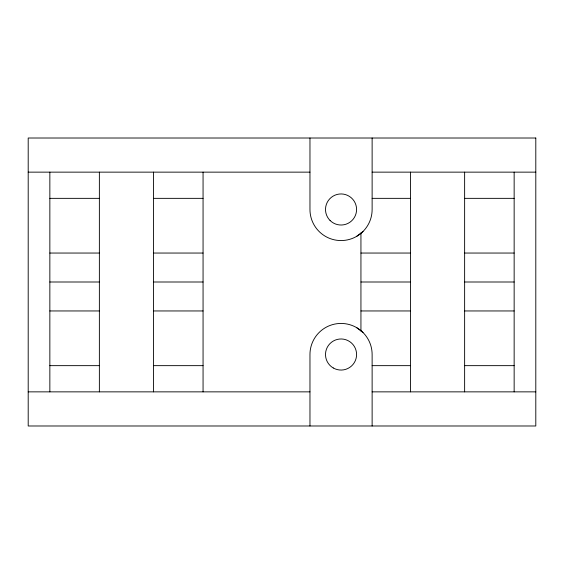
<?xml version="1.0" encoding="UTF-8"?>
<svg xmlns="http://www.w3.org/2000/svg" width="564" height="564" viewBox="0 0 564 564"><rect width="100%" height="100%" fill="white"/><g stroke="black" fill="none" stroke-linecap="round" stroke-linejoin="round"><path stroke-width="0.85" d="M356.589 236.401L363.026 231.459M28.2 172.14L309.967 172.14M372.127 172.14L535.8 172.14M49.851 198.352L99.37 198.352M153.549 198.352L203.061 198.352M372.127 198.352L410.451 198.352M464.63 198.352L514.149 198.352M49.851 253.046L99.37 253.046M153.549 253.046L203.061 253.046M360.939 253.046L410.451 253.046M464.63 253.046L514.149 253.046M49.851 282L99.37 282M153.549 282L203.061 282M360.939 282L410.451 282M464.63 282L514.149 282M49.851 310.954L99.37 310.954M153.549 310.954L203.061 310.954M360.939 310.954L410.451 310.954M464.63 310.954L514.149 310.954M49.851 365.648L99.37 365.648M153.549 365.648L203.061 365.648M372.127 365.648L410.451 365.648M464.63 365.648L514.149 365.648M28.2 391.86L309.967 391.86M372.127 391.86L535.8 391.86M356.589 327.599L363.026 332.541M514.149 172.14L514.149 391.86M464.63 172.14L464.63 391.86M410.451 172.14L410.451 391.86M372.127 138.011L372.127 209.484A31.076 31.076 0 0 1 341.051 240.56A31.076 31.076 0 0 1 309.967 209.484L309.967 138.011M372.127 425.989L372.127 354.516A31.076 31.076 0 0 0 341.051 323.44A31.076 31.076 0 0 0 309.967 354.516L309.967 425.989M360.939 233.059L360.939 330.941M203.061 172.14L203.061 391.86M153.549 172.14L153.549 391.86M99.37 172.14L99.37 391.86M49.851 172.14L49.851 391.86M535.8 138.011L28.2 138.011L28.2 425.989L535.8 425.989L535.8 138.011M330.06 220.475A15.538 15.538 0 0 0 356.053 213.509A15.538 15.538 0 0 0 337.025 194.474A15.538 15.538 0 0 0 330.06 220.475M333.275 367.975A15.538 15.538 0 0 0 356.589 354.516A15.538 15.538 0 0 0 333.275 341.058A15.538 15.538 0 0 0 333.275 367.975"/></g></svg>
